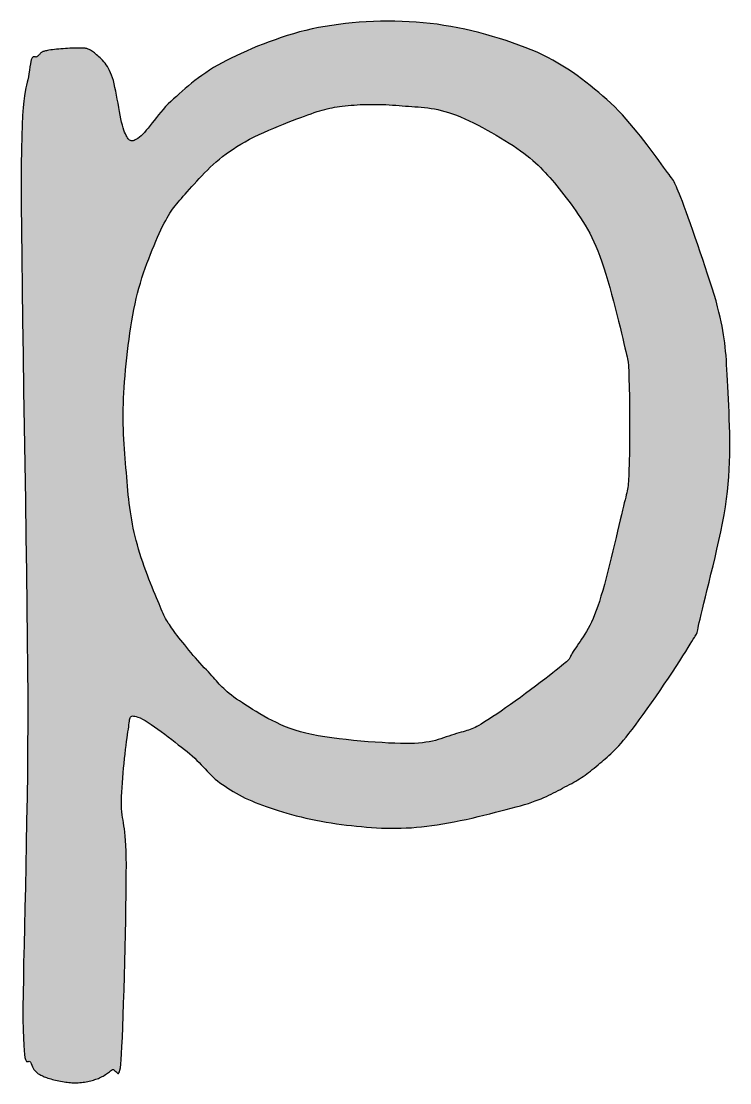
# Model space of a CAD drawing. Header units: millimetres. Extents: x 0 to 841, y 0 to 594.
# Drawn here: x 731.983 to 733.715, y 51.169 to 53.765 of the extents above; entities that cross this region are included whole.
import ezdxf

# ---------------------------------------------------------------- set-up
doc = ezdxf.new("R2010")
doc.units = ezdxf.units.MM
doc.layers.add('291-E-TEXTOS', color=7, linetype='Continuous')
doc.layers.add('291-G-ROTULO', color=7, linetype='Continuous')

msp = doc.modelspace()

# ---------------------------------------------------------------- hatches: boundary and pattern name
at = {"layer": '291-G-ROTULO', "true_color": 0x8dc249}
h = msp.add_hatch(color=7, dxfattribs=at)
h.paths.add_polyline_path([(733.1684, 53.7181), (733.1521, 53.7233), (733.1356, 53.7283), (733.1188, 53.733), (733.1019, 53.7375), (733.0849, 53.7417), (733.0678, 53.7456), (733.0507, 53.7492), (733.0336, 53.7524), (733.0166, 53.7553), (732.9998, 53.7578), (732.9831, 53.7599), (732.9661, 53.7616), (732.9489, 53.763), (732.9316, 53.7641), (732.9142, 53.7648), (732.8967, 53.7652), (732.8792, 53.7654), (732.8618, 53.7652), (732.8443, 53.7646), (732.8269, 53.7638), (732.8097, 53.7627), (732.7926, 53.7613), (732.7756, 53.7596), (732.7588, 53.7576), (732.7423, 53.7553), (732.726, 53.7527), (732.7101, 53.7498), (732.6946, 53.7466), (732.6792, 53.743), (732.6639, 53.7391), (732.6487, 53.7348), (732.6336, 53.7302), (732.6186, 53.7253), (732.6039, 53.7202), (732.5894, 53.715), (732.5751, 53.7095), (732.5611, 53.704), (732.5475, 53.6983), (732.5342, 53.6925), (732.5213, 53.6868), (732.5088, 53.681), (732.4968, 53.6752), (732.4852, 53.6695), (732.4742, 53.6638), (732.4635, 53.6579), (732.4534, 53.6519), (732.4436, 53.6457), (732.4342, 53.6394), (732.4251, 53.633), (732.4164, 53.6266), (732.4079, 53.6201), (732.3998, 53.6136), (732.3919, 53.6071), (732.3843, 53.6006), (732.3768, 53.5942), (732.3696, 53.5878), (732.3625, 53.5815), (732.3555, 53.5753), (732.3487, 53.5692), (732.3424, 53.563), (732.3363, 53.5566), (732.3303, 53.5499), (732.3246, 53.5432), (732.319, 53.5364), (732.3136, 53.5296), (732.3084, 53.523), (732.3033, 53.5165), (732.2984, 53.5102), (732.2936, 53.5042), (732.2891, 53.4987), (732.2846, 53.4935), (732.2804, 53.4889), (732.2762, 53.4849), (732.2722, 53.4815), (732.2684, 53.4788), (732.2652, 53.4768), (732.2622, 53.4752), (732.2594, 53.474), (732.2569, 53.4732), (732.2545, 53.4729), (732.2523, 53.473), (732.2503, 53.4736), (732.2483, 53.4746), (732.2465, 53.476), (732.2447, 53.4779), (732.243, 53.4803), (732.2413, 53.4831), (732.2396, 53.4863), (732.2379, 53.4901), (732.2361, 53.4942), (732.2343, 53.4989), (732.2324, 53.5044), (732.2306, 53.5109), (732.2288, 53.5184), (732.227, 53.5267), (732.2253, 53.5356), (732.2235, 53.545), (732.2218, 53.5547), (732.22, 53.5647), (732.2182, 53.5746), (732.2163, 53.5845), (732.2145, 53.5941), (732.2125, 53.6034), (732.2106, 53.6121), (732.2085, 53.6201), (732.2064, 53.6272), (732.2042, 53.6334), (732.2018, 53.6392), (732.1993, 53.6446), (732.1967, 53.6497), (732.1939, 53.6543), (732.191, 53.6587), (732.1881, 53.6627), (732.1851, 53.6664), (732.1821, 53.6698), (732.1791, 53.673), (732.1761, 53.6759), (732.1732, 53.6786), (732.1703, 53.6811), (732.1675, 53.6835), (732.1649, 53.6856), (732.1624, 53.6877), (732.16, 53.6896), (732.1575, 53.6914), (732.1552, 53.6929), (732.153, 53.6943), (732.151, 53.6954), (732.149, 53.6964), (732.1472, 53.6972), (732.1453, 53.6979), (732.1434, 53.6984), (732.1415, 53.6988), (732.1395, 53.6991), (732.1374, 53.6994), (732.1352, 53.6995), (732.1327, 53.6996), (732.13, 53.6996), (732.1271, 53.6997), (732.1239, 53.6997), (732.1202, 53.6996), (732.1161, 53.6996), (732.1117, 53.6994), (732.1069, 53.6993), (732.1018, 53.6991), (732.0966, 53.6988), (732.0912, 53.6985), (732.0857, 53.6982), (732.0803, 53.6978), (732.0749, 53.6973), (732.0696, 53.6968), (732.0646, 53.6963), (732.0598, 53.6957), (732.0553, 53.695), (732.0512, 53.6944), (732.0476, 53.6936), (732.0448, 53.6932), (732.0423, 53.6928), (732.0401, 53.6923), (732.0382, 53.6917), (732.0365, 53.6911), (732.035, 53.6904), (732.0337, 53.6897), (732.0325, 53.6889), (732.0314, 53.688), (732.0304, 53.687), (732.0294, 53.686), (732.0284, 53.6849), (732.0273, 53.6837), (732.0262, 53.6824), (732.0249, 53.681), (732.0235, 53.6796), (732.022, 53.6784), (732.0206, 53.6779), (732.0192, 53.6778), (732.0178, 53.6779), (732.0165, 53.6782), (732.0152, 53.6785), (732.0139, 53.6786), (732.0127, 53.6783), (732.0115, 53.6776), (732.0103, 53.6762), (732.0091, 53.674), (732.008, 53.6708), (732.0068, 53.6666), (732.0057, 53.661), (732.0046, 53.654), (732.0034, 53.6455), (732.0022, 53.6365), (732.0008, 53.629), (731.9993, 53.6224), (731.9977, 53.616), (731.9961, 53.6094), (731.9944, 53.6021), (731.9928, 53.5934), (731.9911, 53.583), (731.9896, 53.5701), (731.9881, 53.5544), (731.9868, 53.5351), (731.9856, 53.5119), (731.9847, 53.4842), (731.984, 53.4514), (731.9835, 53.413), (731.9833, 53.3684), (731.9835, 53.3161), (731.984, 53.2553), (731.9847, 53.1872), (731.9856, 53.1128), (731.9867, 53.0332), (731.9879, 52.9494), (731.9892, 52.8624), (731.9906, 52.7734), (731.992, 52.6834), (731.9934, 52.5935), (731.9948, 52.5046), (731.9961, 52.4179), (731.9972, 52.3344), (731.9981, 52.2552), (731.9989, 52.1813), (731.9994, 52.1137), (731.9993, 52.0503), (731.9989, 51.988), (731.9983, 51.9271), (731.9975, 51.8677), (731.9966, 51.8099), (731.9956, 51.7538), (731.9945, 51.6997), (731.9934, 51.6477), (731.9923, 51.598), (731.9912, 51.5506), (731.9902, 51.5057), (731.9892, 51.4636), (731.9885, 51.4243), (731.9879, 51.3879), (731.9875, 51.3547), (731.9874, 51.3248), (731.9878, 51.2993), (731.9885, 51.2784), (731.9893, 51.2615), (731.9902, 51.2483), (731.9913, 51.2383), (731.9925, 51.231), (731.9938, 51.2261), (731.9951, 51.2232), (731.9966, 51.2217), (731.9981, 51.2212), (731.9996, 51.2214), (732.0012, 51.2217), (732.0028, 51.2219), (732.0044, 51.2213), (732.0059, 51.2196), (732.0074, 51.2164), (732.0093, 51.2121), (732.011, 51.2084), (732.0128, 51.2052), (732.0144, 51.2023), (732.0161, 51.1999), (732.0178, 51.1977), (732.0195, 51.1959), (732.0212, 51.1943), (732.0231, 51.1929), (732.025, 51.1916), (732.027, 51.1904), (732.0292, 51.1893), (732.0315, 51.1881), (732.034, 51.187), (732.0367, 51.1857), (732.0396, 51.1843), (732.0423, 51.1831), (732.0454, 51.182), (732.0486, 51.1809), (732.0521, 51.1798), (732.0557, 51.1787), (732.0595, 51.1777), (732.0634, 51.1767), (732.0674, 51.1757), (732.0715, 51.1748), (732.0756, 51.1739), (732.0797, 51.1731), (732.0839, 51.1724), (732.088, 51.1717), (732.092, 51.1711), (732.096, 51.1706), (732.0998, 51.1702), (732.1036, 51.1699), (732.1074, 51.1696), (732.1112, 51.1695), (732.1151, 51.1695), (732.119, 51.1695), (732.1229, 51.1696), (732.1268, 51.1699), (732.1306, 51.1702), (732.1345, 51.1706), (732.1383, 51.1711), (732.1421, 51.1718), (732.1458, 51.1725), (732.1495, 51.1733), (732.1531, 51.1742), (732.1566, 51.1751), (732.16, 51.1762), (732.163, 51.1771), (732.166, 51.178), (732.169, 51.1791), (732.172, 51.1803), (732.1749, 51.1816), (732.1779, 51.183), (732.1808, 51.1845), (732.1836, 51.186), (732.1864, 51.1876), (732.1891, 51.1893), (732.1918, 51.1911), (732.1944, 51.1929), (732.197, 51.1947), (732.1995, 51.1966), (732.2019, 51.1984), (732.2042, 51.2003), (732.2064, 51.2015), (732.2085, 51.2015), (732.2105, 51.2005), (732.2125, 51.199), (732.2143, 51.1971), (732.216, 51.1952), (732.2177, 51.1936), (732.2192, 51.1925), (732.2207, 51.1924), (732.2221, 51.1934), (732.2233, 51.1958), (732.2245, 51.2), (732.2256, 51.2063), (732.2266, 51.2149), (732.2275, 51.2262), (732.2283, 51.2405), (732.2294, 51.2584), (732.2305, 51.2803), (732.2316, 51.3056), (732.2327, 51.3338), (732.2337, 51.3643), (732.2347, 51.3966), (732.2357, 51.4302), (732.2365, 51.4646), (732.2374, 51.4991), (732.2381, 51.5333), (732.2387, 51.5667), (732.2393, 51.5987), (732.2397, 51.6288), (732.24, 51.6564), (732.2402, 51.6811), (732.2403, 51.7022), (732.2402, 51.7202), (732.2398, 51.736), (732.2392, 51.7498), (732.2384, 51.7619), (732.2375, 51.7726), (732.2365, 51.7819), (732.2354, 51.7902), (732.2343, 51.7978), (732.2332, 51.8048), (732.2321, 51.8115), (732.2311, 51.8182), (732.2301, 51.825), (732.2294, 51.8322), (732.2288, 51.8401), (732.2284, 51.8489), (732.2283, 51.8588), (732.2287, 51.8692), (732.2293, 51.8802), (732.23, 51.8915), (732.2308, 51.9032), (732.2317, 51.915), (732.2326, 51.927), (732.2337, 51.9389), (732.2348, 51.9506), (732.2359, 51.9622), (732.2371, 51.9733), (732.2383, 51.9841), (732.2396, 51.9943), (732.2408, 52.0038), (732.242, 52.0126), (732.2432, 52.0205), (732.2443, 52.0274), (732.2453, 52.0339), (732.2461, 52.0397), (732.2467, 52.0449), (732.2472, 52.0494), (732.2477, 52.0534), (732.2482, 52.0568), (732.2488, 52.0597), (732.2496, 52.062), (732.2506, 52.0639), (732.2518, 52.0652), (732.2534, 52.066), (732.2553, 52.0664), (732.2578, 52.0663), (732.2607, 52.0658), (732.2642, 52.0649), (732.2684, 52.0635), (732.2737, 52.0616), (732.2797, 52.0587), (732.2863, 52.055), (732.2934, 52.0507), (732.301, 52.0457), (732.309, 52.0402), (732.3172, 52.0343), (732.3256, 52.0282), (732.3341, 52.0218), (732.3426, 52.0153), (732.3511, 52.0087), (732.3593, 52.0023), (732.3673, 51.996), (732.375, 51.99), (732.3822, 51.9844), (732.3889, 51.9792), (732.3954, 51.9739), (732.4015, 51.9686), (732.4073, 51.9633), (732.4128, 51.9579), (732.418, 51.9526), (732.4231, 51.9473), (732.428, 51.942), (732.4328, 51.9368), (732.4376, 51.9317), (732.4424, 51.9266), (732.4473, 51.9217), (732.4524, 51.9168), (732.4576, 51.9121), (732.4632, 51.9076), (732.469, 51.9032), (732.4752, 51.8989), (732.4816, 51.8945), (732.4882, 51.8901), (732.4949, 51.8858), (732.5017, 51.8816), (732.5087, 51.8775), (732.5159, 51.8735), (732.5233, 51.8696), (732.5309, 51.8658), (732.5387, 51.8621), (732.5468, 51.8585), (732.5552, 51.8549), (732.5638, 51.8515), (732.5728, 51.8482), (732.5821, 51.8449), (732.5917, 51.8418), (732.6017, 51.8387), (732.6117, 51.8353), (732.6221, 51.832), (732.6329, 51.8288), (732.6441, 51.8257), (732.6556, 51.8226), (732.6674, 51.8196), (732.6793, 51.8168), (732.6915, 51.8141), (732.7038, 51.8116), (732.7162, 51.8091), (732.7286, 51.8069), (732.7411, 51.8048), (732.7536, 51.8029), (732.766, 51.8013), (732.7782, 51.7998), (732.7904, 51.7986), (732.8027, 51.7971), (732.815, 51.7958), (732.8273, 51.7947), (732.8395, 51.7938), (732.8516, 51.793), (732.8637, 51.7924), (732.8758, 51.792), (732.888, 51.7918), (732.9001, 51.7918), (732.9123, 51.792), (732.9246, 51.7925), (732.9369, 51.7932), (732.9493, 51.7941), (732.9618, 51.7953), (732.9744, 51.7968), (732.9871, 51.7986), (733.0002, 51.8003), (733.0137, 51.8024), (733.0276, 51.8048), (733.0419, 51.8075), (733.0563, 51.8105), (733.0709, 51.8136), (733.0855, 51.8169), (733.1, 51.8204), (733.1144, 51.8239), (733.1286, 51.8274), (733.1425, 51.831), (733.1559, 51.8344), (733.1689, 51.8378), (733.1813, 51.841), (733.193, 51.844), (733.2039, 51.8467), (733.2137, 51.8497), (733.2229, 51.8527), (733.2315, 51.8556), (733.2395, 51.8585), (733.247, 51.8613), (733.2541, 51.8642), (733.2608, 51.867), (733.2671, 51.8698), (733.2732, 51.8726), (733.2791, 51.8755), (733.2847, 51.8783), (733.2903, 51.8812), (733.2958, 51.8841), (733.3012, 51.887), (733.3067, 51.8899), (733.3123, 51.8929), (733.3182, 51.8959), (733.3237, 51.8988), (733.329, 51.9016), (733.3341, 51.9044), (733.339, 51.9072), (733.3437, 51.91), (733.3482, 51.9129), (733.3527, 51.9157), (733.3571, 51.9187), (733.3615, 51.9217), (733.3658, 51.9249), (733.3702, 51.9282), (733.3746, 51.9316), (733.3791, 51.9353), (733.3838, 51.9391), (733.3886, 51.9431), (733.3934, 51.9471), (733.398, 51.9509), (733.4024, 51.9546), (733.4068, 51.9582), (733.4111, 51.9618), (733.4154, 51.9655), (733.4198, 51.9694), (733.4242, 51.9735), (733.4288, 51.9779), (733.4336, 51.9826), (733.4386, 51.9879), (733.4439, 51.9936), (733.4496, 52), (733.4556, 52.007), (733.462, 52.0148), (733.4689, 52.0234), (733.4765, 52.0332), (733.4849, 52.0443), (733.494, 52.0566), (733.5036, 52.0699), (733.5137, 52.0839), (733.524, 52.0986), (733.5344, 52.1136), (733.5449, 52.1288), (733.5553, 52.144), (733.5654, 52.159), (733.5751, 52.1736), (733.5844, 52.1877), (733.5929, 52.201), (733.6007, 52.2133), (733.6076, 52.2244), (733.6134, 52.2342), (733.6186, 52.2423), (733.6228, 52.2488), (733.6262, 52.254), (733.6289, 52.258), (733.631, 52.2612), (733.6326, 52.2638), (733.6338, 52.2661), (733.6348, 52.2683), (733.6355, 52.2707), (733.6363, 52.2735), (733.6371, 52.2771), (733.638, 52.2816), (733.6392, 52.2873), (733.6408, 52.2946), (733.6429, 52.3035), (733.6456, 52.3145), (733.6485, 52.3274), (733.6519, 52.342), (733.6558, 52.358), (733.6601, 52.3754), (733.6647, 52.3938), (733.6694, 52.4131), (733.6743, 52.4332), (733.6792, 52.4538), (733.684, 52.4747), (733.6888, 52.4958), (733.6933, 52.5169), (733.6975, 52.5378), (733.7013, 52.5583), (733.7047, 52.5782), (733.7076, 52.5974), (733.7098, 52.6156), (733.7115, 52.6334), (733.7128, 52.6512), (733.7139, 52.6691), (733.7146, 52.687), (733.7151, 52.7049), (733.7153, 52.7227), (733.7153, 52.7404), (733.7151, 52.7579), (733.7147, 52.7752), (733.7142, 52.7922), (733.7136, 52.809), (733.7129, 52.8254), (733.7121, 52.8414), (733.7114, 52.8569), (733.7106, 52.872), (733.7098, 52.8866), (733.7091, 52.9004), (733.7084, 52.9133), (733.7076, 52.9254), (733.7069, 52.9369), (733.7061, 52.9478), (733.7052, 52.9583), (733.7042, 52.9684), (733.703, 52.9785), (733.7017, 52.9884), (733.7002, 52.9985), (733.6985, 53.0087), (733.6965, 53.0193), (733.6943, 53.0303), (733.6918, 53.0419), (733.6889, 53.0542), (733.6857, 53.0673), (733.6817, 53.0815), (733.6771, 53.0967), (733.6722, 53.1129), (733.6669, 53.1297), (733.6612, 53.1472), (733.6554, 53.165), (733.6494, 53.183), (733.6433, 53.201), (733.6372, 53.2189), (733.6311, 53.2364), (733.6251, 53.2534), (733.6194, 53.2697), (733.6138, 53.2851), (733.6086, 53.2995), (733.6038, 53.3126), (733.5994, 53.3243), (733.5956, 53.334), (733.5923, 53.3424), (733.5895, 53.3495), (733.5871, 53.3555), (733.585, 53.3606), (733.583, 53.365), (733.5812, 53.3689), (733.5793, 53.3724), (733.5774, 53.3758), (733.5752, 53.3791), (733.5728, 53.3825), (733.57, 53.3864), (733.5668, 53.3907), (733.5629, 53.3957), (733.5585, 53.4016), (733.5532, 53.4086), (733.5477, 53.4164), (733.5417, 53.4248), (733.5352, 53.4338), (733.5283, 53.4432), (733.5211, 53.453), (733.5134, 53.4631), (733.5055, 53.4734), (733.4973, 53.4839), (733.4888, 53.4944), (733.48, 53.505), (733.4711, 53.5156), (733.462, 53.526), (733.4528, 53.5363), (733.4435, 53.5462), (733.4341, 53.5559), (733.4247, 53.5652), (733.4149, 53.5738), (733.4049, 53.5824), (733.3949, 53.591), (733.3846, 53.5996), (733.3743, 53.608), (733.3637, 53.6164), (733.3529, 53.6246), (733.3419, 53.6327), (733.3307, 53.6406), (733.3192, 53.6483), (733.3075, 53.6558), (733.2954, 53.6631), (733.2831, 53.6702), (733.2704, 53.6769), (733.2574, 53.6834), (733.2441, 53.6896), (733.2299, 53.6956), (733.2151, 53.7014), (733.2, 53.7072), (733.1844, 53.7127)])
h.paths.add_polyline_path([(732.7681, 53.5576), (732.775, 53.5584), (732.7823, 53.5591), (732.7896, 53.5598), (732.7969, 53.5604), (732.8044, 53.561), (732.8119, 53.5614), (732.8196, 53.5617), (732.8274, 53.562), (732.8352, 53.5621), (732.8431, 53.5621), (732.851, 53.5621), (732.8589, 53.562), (732.8669, 53.5617), (732.8749, 53.5614), (732.8829, 53.561), (732.8909, 53.5604), (732.8989, 53.5598), (732.9068, 53.5591), (732.9147, 53.5584), (732.9224, 53.5579), (732.9302, 53.5573), (732.9379, 53.5568), (732.9456, 53.5563), (732.9534, 53.5558), (732.9612, 53.5551), (732.969, 53.5544), (732.977, 53.5534), (732.9851, 53.5523), (732.9933, 53.5509), (733.0017, 53.5493), (733.0102, 53.5473), (733.019, 53.5449), (733.028, 53.5422), (733.0373, 53.5391), (733.0469, 53.5354), (733.057, 53.5313), (733.0673, 53.5268), (733.078, 53.5218), (733.0889, 53.5166), (733.0999, 53.511), (733.111, 53.5052), (733.1221, 53.4992), (733.1332, 53.493), (733.1441, 53.4867), (733.1549, 53.4803), (733.1655, 53.4738), (733.1757, 53.4674), (733.1855, 53.4611), (733.195, 53.4548), (733.2039, 53.4487), (733.212, 53.4427), (733.2196, 53.4368), (733.2268, 53.431), (733.2337, 53.4251), (733.2403, 53.4193), (733.2466, 53.4134), (733.2527, 53.4075), (733.2586, 53.4015), (733.2644, 53.3955), (733.2701, 53.3893), (733.2757, 53.3829), (733.2813, 53.3764), (733.2869, 53.3698), (733.2926, 53.3629), (733.2983, 53.3557), (733.3043, 53.3483), (733.31, 53.3408), (733.3157, 53.3332), (733.3216, 53.3254), (733.3274, 53.3176), (733.3333, 53.3096), (733.3391, 53.3014), (733.3449, 53.293), (733.3507, 53.2844), (733.3564, 53.2755), (733.362, 53.2663), (733.3675, 53.2568), (733.3729, 53.247), (733.3781, 53.2368), (733.3831, 53.2262), (733.388, 53.2152), (733.3926, 53.2038), (733.3975, 53.1911), (733.4025, 53.1773), (733.4074, 53.1626), (733.4123, 53.147), (733.4171, 53.1309), (733.4219, 53.1144), (733.4265, 53.0976), (733.431, 53.0808), (733.4353, 53.0642), (733.4395, 53.0479), (733.4434, 53.0321), (733.4471, 53.0169), (733.4505, 53.0027), (733.4536, 52.9894), (733.4564, 52.9775), (733.4589, 52.9669), (733.4609, 52.958), (733.4627, 52.9505), (733.4641, 52.9444), (733.4652, 52.9394), (733.4661, 52.9353), (733.4668, 52.9318), (733.4673, 52.9288), (733.4676, 52.926), (733.4679, 52.9233), (733.468, 52.9203), (733.4681, 52.917), (733.4682, 52.913), (733.4683, 52.9082), (733.4684, 52.9023), (733.4686, 52.8952), (733.4689, 52.8866), (733.4693, 52.8765), (733.4696, 52.8651), (733.4698, 52.8526), (733.47, 52.8392), (733.4702, 52.825), (733.4703, 52.8103), (733.4704, 52.7951), (733.4704, 52.7797), (733.4704, 52.7643), (733.4703, 52.749), (733.4702, 52.734), (733.47, 52.7195), (733.4698, 52.7056), (733.4696, 52.6926), (733.4693, 52.6806), (733.4689, 52.6698), (733.4685, 52.6607), (733.4682, 52.6528), (733.4679, 52.646), (733.4675, 52.64), (733.4671, 52.6347), (733.4666, 52.6299), (733.4661, 52.6255), (733.4654, 52.6211), (733.4646, 52.6167), (733.4636, 52.6121), (733.4624, 52.6071), (733.461, 52.6015), (733.4594, 52.5951), (733.4575, 52.5877), (733.4553, 52.5793), (733.4528, 52.5694), (733.4504, 52.5585), (733.4476, 52.5462), (733.4445, 52.5326), (733.4412, 52.5181), (733.4376, 52.5027), (733.4338, 52.4866), (733.4298, 52.4702), (733.4257, 52.4535), (733.4216, 52.4368), (733.4173, 52.4202), (733.4131, 52.4039), (733.4088, 52.3882), (733.4046, 52.3732), (733.4005, 52.3591), (733.3965, 52.3462), (733.3926, 52.3346), (733.3888, 52.324), (733.3849, 52.3141), (733.381, 52.3048), (733.377, 52.2961), (733.373, 52.288), (733.369, 52.2804), (733.365, 52.2733), (733.361, 52.2666), (733.3571, 52.2603), (733.3532, 52.2543), (733.3494, 52.2487), (733.3457, 52.2434), (733.3422, 52.2383), (733.3388, 52.2334), (733.3355, 52.2287), (733.3324, 52.2241), (733.3301, 52.22), (733.3283, 52.2167), (733.3269, 52.2139), (733.3259, 52.2117), (733.3251, 52.2098), (733.3244, 52.2083), (733.3237, 52.2069), (733.3229, 52.2056), (733.3218, 52.2042), (733.3204, 52.2027), (733.3185, 52.2009), (733.316, 52.1987), (733.3129, 52.1961), (733.3089, 52.1928), (733.3041, 52.1888), (733.2983, 52.184), (733.2912, 52.1783), (733.2829, 52.1716), (733.2735, 52.1643), (733.2631, 52.1564), (733.2521, 52.1479), (733.2404, 52.1391), (733.2283, 52.1301), (733.216, 52.121), (733.2035, 52.1119), (733.1911, 52.103), (733.179, 52.0943), (733.1673, 52.086), (733.1561, 52.0783), (733.1457, 52.0712), (733.1361, 52.0649), (733.1276, 52.0595), (733.1201, 52.0546), (733.1135, 52.0503), (733.1075, 52.0466), (733.1021, 52.0434), (733.0972, 52.0407), (733.0927, 52.0384), (733.0885, 52.0364), (733.0845, 52.0347), (733.0805, 52.0332), (733.0766, 52.0318), (733.0726, 52.0306), (733.0683, 52.0293), (733.0638, 52.028), (733.0588, 52.0267), (733.0534, 52.0251), (733.0473, 52.0234), (733.041, 52.0214), (733.0347, 52.0194), (733.0285, 52.0173), (733.0222, 52.0151), (733.0159, 52.013), (733.0094, 52.0108), (733.0026, 52.0088), (732.9956, 52.0068), (732.9883, 52.005), (732.9806, 52.0034), (732.9724, 52.002), (732.9638, 52.0008), (732.9545, 51.9999), (732.9447, 51.9994), (732.9341, 51.9991), (732.9229, 51.9993), (732.9101, 51.9994), (732.8962, 51.9998), (732.8811, 52.0003), (732.8652, 52.0012), (732.8485, 52.0022), (732.8313, 52.0034), (732.8137, 52.0049), (732.7959, 52.0066), (732.778, 52.0085), (732.7603, 52.0106), (732.7428, 52.0129), (732.7258, 52.0154), (732.7095, 52.0181), (732.6939, 52.021), (732.6793, 52.0241), (732.6659, 52.0274), (732.6533, 52.0314), (732.6411, 52.0356), (732.6294, 52.0402), (732.618, 52.045), (732.607, 52.0501), (732.5964, 52.0553), (732.5862, 52.0606), (732.5763, 52.0661), (732.5668, 52.0715), (732.5576, 52.077), (732.5488, 52.0825), (732.5403, 52.0878), (732.5321, 52.0931), (732.5242, 52.0982), (732.5166, 52.1031), (732.5093, 52.1077), (732.5029, 52.1125), (732.497, 52.117), (732.4917, 52.1213), (732.4868, 52.1254), (732.4823, 52.1294), (732.4782, 52.1333), (732.4743, 52.1371), (732.4707, 52.1408), (732.4672, 52.1446), (732.4637, 52.1484), (732.4603, 52.1523), (732.4568, 52.1563), (732.4532, 52.1604), (732.4494, 52.1647), (732.4454, 52.1692), (732.4411, 52.174), (732.4361, 52.179), (732.4309, 52.1844), (732.4257, 52.1901), (732.4203, 52.196), (732.4149, 52.2021), (732.4095, 52.2084), (732.404, 52.2147), (732.3986, 52.2211), (732.3933, 52.2275), (732.3881, 52.2339), (732.383, 52.2401), (732.3781, 52.2462), (732.3734, 52.2521), (732.3689, 52.2578), (732.3647, 52.2632), (732.3608, 52.2683), (732.3572, 52.2733), (732.3538, 52.2779), (732.3508, 52.2821), (732.348, 52.2861), (732.3454, 52.2898), (732.3429, 52.2935), (732.3406, 52.2971), (732.3384, 52.3007), (732.3363, 52.3044), (732.3342, 52.3084), (732.3321, 52.3126), (732.33, 52.3171), (732.3278, 52.3222), (732.3255, 52.3277), (732.3232, 52.3338), (732.3206, 52.3406), (732.3175, 52.3477), (732.3142, 52.3554), (732.3107, 52.3636), (732.307, 52.3724), (732.3033, 52.3815), (732.2995, 52.3911), (732.2956, 52.401), (732.2917, 52.4111), (732.2879, 52.4214), (732.2841, 52.432), (732.2804, 52.4426), (732.2769, 52.4532), (732.2734, 52.4639), (732.2702, 52.4744), (732.2672, 52.4849), (732.2644, 52.4952), (732.2619, 52.5053), (732.2595, 52.5154), (732.2573, 52.5255), (732.2553, 52.5356), (732.2534, 52.5457), (732.2517, 52.5558), (732.2501, 52.566), (732.2486, 52.5762), (732.2472, 52.5865), (732.246, 52.5969), (732.2448, 52.6074), (732.2438, 52.618), (732.2428, 52.6287), (732.2419, 52.6396), (732.2411, 52.6506), (732.2403, 52.6618), (732.2392, 52.6731), (732.2382, 52.6846), (732.2372, 52.6961), (732.2363, 52.7077), (732.2354, 52.7195), (732.2347, 52.7313), (732.2341, 52.7433), (732.2335, 52.7554), (732.2331, 52.7676), (732.2328, 52.7799), (732.2327, 52.7923), (732.2327, 52.8049), (732.2328, 52.8176), (732.2331, 52.8304), (732.2336, 52.8434), (732.2343, 52.8565), (732.2351, 52.8699), (732.2361, 52.8838), (732.2372, 52.8981), (732.2384, 52.9126), (732.2398, 52.9274), (732.2413, 52.9424), (732.243, 52.9575), (732.2448, 52.9727), (732.2468, 52.9878), (732.2489, 53.0029), (732.2511, 53.0177), (732.2535, 53.0324), (732.256, 53.0467), (732.2587, 53.0607), (732.2615, 53.0743), (732.2644, 53.0874), (732.2675, 53.1001), (732.2709, 53.1127), (732.2746, 53.1252), (732.2784, 53.1376), (732.2824, 53.1497), (732.2865, 53.1616), (732.2907, 53.1733), (732.295, 53.1847), (732.2994, 53.1959), (732.3037, 53.2067), (732.3081, 53.2172), (732.3124, 53.2274), (732.3166, 53.2372), (732.3208, 53.2466), (732.3248, 53.2555), (732.3286, 53.264), (732.3326, 53.2716), (732.3364, 53.2784), (732.34, 53.2847), (732.3434, 53.2905), (732.3467, 53.2958), (732.35, 53.3008), (732.3532, 53.3055), (732.3565, 53.31), (732.3598, 53.3143), (732.3633, 53.3187), (732.3669, 53.323), (732.3707, 53.3275), (732.3748, 53.3322), (732.3791, 53.3372), (732.3838, 53.3426), (732.3889, 53.3483), (732.3946, 53.3545), (732.4004, 53.3608), (732.4063, 53.3673), (732.4124, 53.374), (732.4186, 53.3807), (732.425, 53.3875), (732.4315, 53.3944), (732.4383, 53.4013), (732.4453, 53.4081), (732.4525, 53.4149), (732.4599, 53.4216), (732.4676, 53.4282), (732.4756, 53.4347), (732.4839, 53.4409), (732.4924, 53.447), (732.5013, 53.4527), (732.5103, 53.4588), (732.5201, 53.4647), (732.5306, 53.4707), (732.5416, 53.4766), (732.553, 53.4824), (732.5647, 53.488), (732.5766, 53.4935), (732.5886, 53.4989), (732.6006, 53.5041), (732.6126, 53.509), (732.6243, 53.5138), (732.6357, 53.5182), (732.6466, 53.5224), (732.6571, 53.5263), (732.6669, 53.5298), (732.6759, 53.533), (732.6843, 53.5363), (732.6921, 53.5392), (732.6995, 53.5418), (732.7064, 53.5442), (732.713, 53.5463), (732.7193, 53.5482), (732.7254, 53.5499), (732.7314, 53.5514), (732.7373, 53.5527), (732.7432, 53.5539), (732.7492, 53.5549), (732.7553, 53.5559), (732.7616, 53.5568)])

# ---------------------------------------------------------------- linework, layer by layer
at = {"layer": '291-E-TEXTOS'}
for points in [[(733.2441, 53.6896), (733.2299, 53.6956), (733.2151, 53.7014), (733.2, 53.7072), (733.1844, 53.7127), (733.1684, 53.7181), (733.1521, 53.7233), (733.1356, 53.7283), (733.1188, 53.733), (733.1019, 53.7375), (733.0849, 53.7417), (733.0678, 53.7456), (733.0507, 53.7492), (733.0336, 53.7524), (733.0166, 53.7553), (732.9998, 53.7578), (732.9831, 53.7599), (732.9661, 53.7616), (732.9489, 53.763), (732.9316, 53.7641), (732.9142, 53.7648), (732.8967, 53.7652), (732.8792, 53.7654), (732.8618, 53.7652), (732.8443, 53.7646), (732.8269, 53.7638), (732.8097, 53.7627), (732.7926, 53.7613), (732.7756, 53.7596), (732.7588, 53.7576), (732.7423, 53.7553), (732.726, 53.7527), (732.7101, 53.7498), (732.6946, 53.7466), (732.6792, 53.743), (732.6639, 53.7391), (732.6487, 53.7348), (732.6336, 53.7302), (732.6186, 53.7253), (732.6039, 53.7202), (732.5894, 53.715), (732.5751, 53.7095), (732.5611, 53.704), (732.5475, 53.6983), (732.5342, 53.6925), (732.5213, 53.6868), (732.5088, 53.681), (732.4968, 53.6752), (732.4852, 53.6695), (732.4742, 53.6638), (732.4635, 53.6579), (732.4534, 53.6519), (732.4436, 53.6457), (732.4342, 53.6394), (732.4251, 53.633), (732.4164, 53.6266), (732.4079, 53.6201), (732.3998, 53.6136), (732.3919, 53.6071), (732.3843, 53.6006), (732.3768, 53.5942), (732.3696, 53.5878), (732.3625, 53.5815), (732.3555, 53.5753), (732.3487, 53.5692), (732.3424, 53.563), (732.3363, 53.5566), (732.3303, 53.5499), (732.3246, 53.5432), (732.319, 53.5364), (732.3136, 53.5296), (732.3084, 53.523), (732.3033, 53.5165), (732.2984, 53.5102), (732.2936, 53.5042), (732.2891, 53.4987), (732.2846, 53.4935), (732.2804, 53.4889), (732.2762, 53.4849), (732.2722, 53.4815), (732.2684, 53.4788), (732.2652, 53.4768), (732.2622, 53.4752), (732.2594, 53.474), (732.2569, 53.4732), (732.2545, 53.4729), (732.2523, 53.473), (732.2503, 53.4736), (732.2483, 53.4746), (732.2465, 53.476), (732.2447, 53.4779), (732.243, 53.4803), (732.2413, 53.4831), (732.2396, 53.4863), (732.2379, 53.4901), (732.2361, 53.4942), (732.2343, 53.4989), (732.2324, 53.5044), (732.2306, 53.5109), (732.2288, 53.5184), (732.227, 53.5267), (732.2253, 53.5356), (732.2235, 53.545), (732.2218, 53.5547), (732.22, 53.5647), (732.2182, 53.5746), (732.2163, 53.5845), (732.2145, 53.5941), (732.2125, 53.6034), (732.2106, 53.6121), (732.2085, 53.6201), (732.2064, 53.6272), (732.2042, 53.6334), (732.2018, 53.6392), (732.1993, 53.6446), (732.1967, 53.6497), (732.1939, 53.6543), (732.191, 53.6587), (732.1881, 53.6627), (732.1851, 53.6664), (732.1821, 53.6698), (732.1791, 53.673), (732.1761, 53.6759), (732.1732, 53.6786), (732.1703, 53.6811), (732.1675, 53.6835), (732.1649, 53.6856), (732.1624, 53.6877), (732.16, 53.6896), (732.1575, 53.6914), (732.1552, 53.6929), (732.153, 53.6943), (732.151, 53.6954), (732.149, 53.6964), (732.1472, 53.6972), (732.1453, 53.6979), (732.1434, 53.6984), (732.1415, 53.6988), (732.1395, 53.6991), (732.1374, 53.6994), (732.1352, 53.6995), (732.1327, 53.6996), (732.13, 53.6996), (732.1271, 53.6997), (732.1239, 53.6997), (732.1202, 53.6996), (732.1161, 53.6996), (732.1117, 53.6994), (732.1069, 53.6993), (732.1018, 53.6991), (732.0966, 53.6988), (732.0912, 53.6985), (732.0857, 53.6982), (732.0803, 53.6978), (732.0749, 53.6973), (732.0696, 53.6968), (732.0646, 53.6963), (732.0598, 53.6957), (732.0553, 53.695), (732.0512, 53.6944), (732.0476, 53.6936), (732.0448, 53.6932), (732.0423, 53.6928), (732.0401, 53.6923), (732.0382, 53.6917), (732.0365, 53.6911), (732.035, 53.6904), (732.0337, 53.6897), (732.0325, 53.6889), (732.0314, 53.688), (732.0304, 53.687), (732.0294, 53.686), (732.0284, 53.6849), (732.0273, 53.6837), (732.0262, 53.6824), (732.0249, 53.681), (732.0235, 53.6796), (732.022, 53.6784), (732.0206, 53.6779), (732.0192, 53.6778), (732.0178, 53.6779), (732.0165, 53.6782), (732.0152, 53.6785), (732.0139, 53.6786), (732.0127, 53.6783), (732.0115, 53.6776), (732.0103, 53.6762), (732.0091, 53.674), (732.008, 53.6708), (732.0068, 53.6666), (732.0057, 53.661), (732.0046, 53.654), (732.0034, 53.6455), (732.0022, 53.6365), (732.0008, 53.629), (731.9993, 53.6224), (731.9977, 53.616), (731.9961, 53.6094), (731.9944, 53.6021), (731.9928, 53.5934), (731.9911, 53.583), (731.9896, 53.5701), (731.9881, 53.5544), (731.9868, 53.5351), (731.9856, 53.5119), (731.9847, 53.4842), (731.984, 53.4514), (731.9835, 53.413), (731.9833, 53.3684), (731.9835, 53.3161), (731.984, 53.2553), (731.9847, 53.1872), (731.9856, 53.1128), (731.9867, 53.0332), (731.9879, 52.9494), (731.9892, 52.8624), (731.9906, 52.7734), (731.992, 52.6834), (731.9934, 52.5935), (731.9948, 52.5046), (731.9961, 52.4179), (731.9972, 52.3344), (731.9981, 52.2552), (731.9989, 52.1813), (731.9994, 52.1137), (731.9993, 52.0503), (731.9989, 51.988), (731.9983, 51.9271), (731.9975, 51.8677), (731.9966, 51.8099), (731.9956, 51.7538), (731.9945, 51.6997), (731.9934, 51.6477), (731.9923, 51.598), (731.9912, 51.5506), (731.9902, 51.5057), (731.9892, 51.4636), (731.9885, 51.4243), (731.9879, 51.3879), (731.9875, 51.3547), (731.9874, 51.3248), (731.9878, 51.2993), (731.9885, 51.2784), (731.9893, 51.2615), (731.9902, 51.2483), (731.9913, 51.2383), (731.9925, 51.231), (731.9938, 51.2261), (731.9951, 51.2232), (731.9966, 51.2217), (731.9981, 51.2212), (731.9996, 51.2214), (732.0012, 51.2217), (732.0028, 51.2219), (732.0044, 51.2213), (732.0059, 51.2196), (732.0074, 51.2164), (732.0093, 51.2121), (732.011, 51.2084), (732.0128, 51.2052), (732.0144, 51.2023), (732.0161, 51.1999), (732.0178, 51.1977), (732.0195, 51.1959), (732.0212, 51.1943), (732.0231, 51.1929), (732.025, 51.1916), (732.027, 51.1904), (732.0292, 51.1893), (732.0315, 51.1881), (732.034, 51.187), (732.0367, 51.1857), (732.0396, 51.1843), (732.0423, 51.1831), (732.0454, 51.182), (732.0486, 51.1809), (732.0521, 51.1798), (732.0557, 51.1787), (732.0595, 51.1777), (732.0634, 51.1767), (732.0674, 51.1757), (732.0715, 51.1748), (732.0756, 51.1739), (732.0797, 51.1731), (732.0839, 51.1724), (732.088, 51.1717), (732.092, 51.1711), (732.096, 51.1706), (732.0998, 51.1702), (732.1036, 51.1699), (732.1074, 51.1696), (732.1112, 51.1695), (732.1151, 51.1695), (732.119, 51.1695), (732.1229, 51.1696), (732.1268, 51.1699), (732.1306, 51.1702), (732.1345, 51.1706), (732.1383, 51.1711), (732.1421, 51.1718), (732.1458, 51.1725), (732.1495, 51.1733), (732.1531, 51.1742), (732.1566, 51.1751), (732.16, 51.1762), (732.163, 51.1771), (732.166, 51.178), (732.169, 51.1791), (732.172, 51.1803), (732.1749, 51.1816), (732.1779, 51.183), (732.1808, 51.1845), (732.1836, 51.186), (732.1864, 51.1876), (732.1891, 51.1893), (732.1918, 51.1911), (732.1944, 51.1929), (732.197, 51.1947), (732.1995, 51.1966), (732.2019, 51.1984), (732.2042, 51.2003), (732.2064, 51.2015), (732.2085, 51.2015), (732.2105, 51.2005), (732.2125, 51.199), (732.2143, 51.1971), (732.216, 51.1952), (732.2177, 51.1936), (732.2192, 51.1925), (732.2207, 51.1924), (732.2221, 51.1934), (732.2233, 51.1958), (732.2245, 51.2), (732.2256, 51.2063), (732.2266, 51.2149), (732.2275, 51.2262), (732.2283, 51.2405), (732.2294, 51.2584), (732.2305, 51.2803), (732.2316, 51.3056), (732.2327, 51.3338), (732.2337, 51.3643), (732.2347, 51.3966), (732.2357, 51.4302), (732.2365, 51.4646), (732.2374, 51.4991), (732.2381, 51.5333), (732.2387, 51.5667), (732.2393, 51.5987), (732.2397, 51.6288), (732.24, 51.6564), (732.2402, 51.6811), (732.2403, 51.7022), (732.2402, 51.7202), (732.2398, 51.736), (732.2392, 51.7498), (732.2384, 51.7619), (732.2375, 51.7726), (732.2365, 51.7819), (732.2354, 51.7902), (732.2343, 51.7978), (732.2332, 51.8048), (732.2321, 51.8115), (732.2311, 51.8182), (732.2301, 51.825), (732.2294, 51.8322), (732.2288, 51.8401), (732.2284, 51.8489), (732.2283, 51.8588), (732.2287, 51.8692), (732.2293, 51.8802), (732.23, 51.8915), (732.2308, 51.9032), (732.2317, 51.915), (732.2326, 51.927), (732.2337, 51.9389), (732.2348, 51.9506), (732.2359, 51.9622), (732.2371, 51.9733), (732.2383, 51.9841), (732.2396, 51.9943), (732.2408, 52.0038), (732.242, 52.0126), (732.2432, 52.0205), (732.2443, 52.0274), (732.2453, 52.0339), (732.2461, 52.0397), (732.2467, 52.0449), (732.2472, 52.0494), (732.2477, 52.0534), (732.2482, 52.0568), (732.2488, 52.0597), (732.2496, 52.062), (732.2506, 52.0639), (732.2518, 52.0652), (732.2534, 52.066), (732.2553, 52.0664), (732.2578, 52.0663), (732.2607, 52.0658), (732.2642, 52.0649), (732.2684, 52.0635), (732.2737, 52.0616), (732.2797, 52.0587), (732.2863, 52.055), (732.2934, 52.0507), (732.301, 52.0457), (732.309, 52.0402), (732.3172, 52.0343), (732.3256, 52.0282), (732.3341, 52.0218), (732.3426, 52.0153), (732.3511, 52.0087), (732.3593, 52.0023), (732.3673, 51.996), (732.375, 51.99), (732.3822, 51.9844), (732.3889, 51.9792), (732.3954, 51.9739), (732.4015, 51.9686), (732.4073, 51.9633), (732.4128, 51.9579), (732.418, 51.9526), (732.4231, 51.9473), (732.428, 51.942), (732.4328, 51.9368), (732.4376, 51.9317), (732.4424, 51.9266), (732.4473, 51.9217), (732.4524, 51.9168), (732.4576, 51.9121), (732.4632, 51.9076), (732.469, 51.9032), (732.4752, 51.8989), (732.4816, 51.8945), (732.4882, 51.8901), (732.4949, 51.8858), (732.5017, 51.8816), (732.5087, 51.8775), (732.5159, 51.8735), (732.5233, 51.8696), (732.5309, 51.8658), (732.5387, 51.8621), (732.5468, 51.8585), (732.5552, 51.8549), (732.5638, 51.8515), (732.5728, 51.8482), (732.5821, 51.8449), (732.5917, 51.8418), (732.6017, 51.8387), (732.6117, 51.8353), (732.6221, 51.832), (732.6329, 51.8288), (732.6441, 51.8257), (732.6556, 51.8226), (732.6674, 51.8196), (732.6793, 51.8168), (732.6915, 51.8141), (732.7038, 51.8116), (732.7162, 51.8091), (732.7286, 51.8069), (732.7411, 51.8048), (732.7536, 51.8029), (732.766, 51.8013), (732.7782, 51.7998), (732.7904, 51.7986), (732.8027, 51.7971), (732.815, 51.7958), (732.8273, 51.7947), (732.8395, 51.7938), (732.8516, 51.793), (732.8637, 51.7924), (732.8758, 51.792), (732.888, 51.7918), (732.9001, 51.7918), (732.9123, 51.792), (732.9246, 51.7925), (732.9369, 51.7932), (732.9493, 51.7941), (732.9618, 51.7953), (732.9744, 51.7968), (732.9871, 51.7986), (733.0002, 51.8003), (733.0137, 51.8024), (733.0276, 51.8048), (733.0419, 51.8075), (733.0563, 51.8105), (733.0709, 51.8136), (733.0855, 51.8169), (733.1, 51.8204), (733.1144, 51.8239), (733.1286, 51.8274), (733.1425, 51.831), (733.1559, 51.8344), (733.1689, 51.8378), (733.1813, 51.841), (733.193, 51.844), (733.2039, 51.8467), (733.2137, 51.8497), (733.2229, 51.8527), (733.2315, 51.8556), (733.2395, 51.8585), (733.247, 51.8613), (733.2541, 51.8642), (733.2608, 51.867), (733.2671, 51.8698), (733.2732, 51.8726), (733.2791, 51.8755), (733.2847, 51.8783), (733.2903, 51.8812), (733.2958, 51.8841), (733.3012, 51.887), (733.3067, 51.8899), (733.3123, 51.8929), (733.3182, 51.8959), (733.3237, 51.8988), (733.329, 51.9016), (733.3341, 51.9044), (733.339, 51.9072), (733.3437, 51.91), (733.3482, 51.9129), (733.3527, 51.9157), (733.3571, 51.9187), (733.3615, 51.9217), (733.3658, 51.9249), (733.3702, 51.9282), (733.3746, 51.9316), (733.3791, 51.9353), (733.3838, 51.9391), (733.3886, 51.9431), (733.3934, 51.9471), (733.398, 51.9509), (733.4024, 51.9546), (733.4068, 51.9582), (733.4111, 51.9618), (733.4154, 51.9655), (733.4198, 51.9694), (733.4242, 51.9735), (733.4288, 51.9779), (733.4336, 51.9826), (733.4386, 51.9879), (733.4439, 51.9936), (733.4496, 52), (733.4556, 52.007), (733.462, 52.0148), (733.4689, 52.0234), (733.4765, 52.0332), (733.4849, 52.0443), (733.494, 52.0566), (733.5036, 52.0699), (733.5137, 52.0839), (733.524, 52.0986), (733.5344, 52.1136), (733.5449, 52.1288), (733.5553, 52.144), (733.5654, 52.159), (733.5751, 52.1736), (733.5844, 52.1877), (733.5929, 52.201), (733.6007, 52.2133), (733.6076, 52.2244), (733.6134, 52.2342), (733.6186, 52.2423), (733.6228, 52.2488), (733.6262, 52.254), (733.6289, 52.258), (733.631, 52.2612), (733.6326, 52.2638), (733.6338, 52.2661), (733.6348, 52.2683), (733.6355, 52.2707), (733.6363, 52.2735), (733.6371, 52.2771), (733.638, 52.2816), (733.6392, 52.2873), (733.6408, 52.2946), (733.6429, 52.3035), (733.6456, 52.3145), (733.6485, 52.3274), (733.6519, 52.342), (733.6558, 52.358), (733.6601, 52.3754), (733.6647, 52.3938), (733.6694, 52.4131), (733.6743, 52.4332), (733.6792, 52.4538), (733.684, 52.4747), (733.6888, 52.4958), (733.6933, 52.5169), (733.6975, 52.5378), (733.7013, 52.5583), (733.7047, 52.5782), (733.7076, 52.5974), (733.7098, 52.6156), (733.7115, 52.6334), (733.7128, 52.6512), (733.7139, 52.6691), (733.7146, 52.687), (733.7151, 52.7049), (733.7153, 52.7227), (733.7153, 52.7404), (733.7151, 52.7579), (733.7147, 52.7752), (733.7142, 52.7922), (733.7136, 52.809), (733.7129, 52.8254), (733.7121, 52.8414), (733.7114, 52.8569), (733.7106, 52.872), (733.7098, 52.8866), (733.7091, 52.9004), (733.7084, 52.9133), (733.7076, 52.9254), (733.7069, 52.9369), (733.7061, 52.9478), (733.7052, 52.9583), (733.7042, 52.9684), (733.703, 52.9785), (733.7017, 52.9884), (733.7002, 52.9985), (733.6985, 53.0087), (733.6965, 53.0193), (733.6943, 53.0303), (733.6918, 53.0419), (733.6889, 53.0542), (733.6857, 53.0673), (733.6817, 53.0815), (733.6771, 53.0967), (733.6722, 53.1129), (733.6669, 53.1297), (733.6612, 53.1472), (733.6554, 53.165), (733.6494, 53.183), (733.6433, 53.201), (733.6372, 53.2189), (733.6311, 53.2364), (733.6251, 53.2534), (733.6194, 53.2697), (733.6138, 53.2851), (733.6086, 53.2995), (733.6038, 53.3126), (733.5994, 53.3243), (733.5956, 53.334), (733.5923, 53.3424), (733.5895, 53.3495), (733.5871, 53.3555), (733.585, 53.3606), (733.583, 53.365), (733.5812, 53.3689), (733.5793, 53.3724), (733.5774, 53.3758), (733.5752, 53.3791), (733.5728, 53.3825), (733.57, 53.3864), (733.5668, 53.3907), (733.5629, 53.3957), (733.5585, 53.4016), (733.5532, 53.4086), (733.5477, 53.4164), (733.5417, 53.4248), (733.5352, 53.4338), (733.5283, 53.4432), (733.5211, 53.453), (733.5134, 53.4631), (733.5055, 53.4734), (733.4973, 53.4839), (733.4888, 53.4944), (733.48, 53.505), (733.4711, 53.5156), (733.462, 53.526), (733.4528, 53.5363), (733.4435, 53.5462), (733.4341, 53.5559), (733.4247, 53.5652), (733.4149, 53.5738), (733.4049, 53.5824), (733.3949, 53.591), (733.3846, 53.5996), (733.3743, 53.608), (733.3637, 53.6164), (733.3529, 53.6246), (733.3419, 53.6327), (733.3307, 53.6406), (733.3192, 53.6483), (733.3075, 53.6558), (733.2954, 53.6631), (733.2831, 53.6702), (733.2704, 53.6769), (733.2574, 53.6834)], [(732.7823, 53.5591), (732.7896, 53.5598), (732.7969, 53.5604), (732.8044, 53.561), (732.8119, 53.5614), (732.8196, 53.5617), (732.8274, 53.562), (732.8352, 53.5621), (732.8431, 53.5621), (732.851, 53.5621), (732.8589, 53.562), (732.8669, 53.5617), (732.8749, 53.5614), (732.8829, 53.561), (732.8909, 53.5604), (732.8989, 53.5598), (732.9068, 53.5591), (732.9147, 53.5584), (732.9224, 53.5579), (732.9302, 53.5573), (732.9379, 53.5568), (732.9456, 53.5563), (732.9534, 53.5558), (732.9612, 53.5551), (732.969, 53.5544), (732.977, 53.5534), (732.9851, 53.5523), (732.9933, 53.5509), (733.0017, 53.5493), (733.0102, 53.5473), (733.019, 53.5449), (733.028, 53.5422), (733.0373, 53.5391), (733.0469, 53.5354), (733.057, 53.5313), (733.0673, 53.5268), (733.078, 53.5218), (733.0889, 53.5166), (733.0999, 53.511), (733.111, 53.5052), (733.1221, 53.4992), (733.1332, 53.493), (733.1441, 53.4867), (733.1549, 53.4803), (733.1655, 53.4738), (733.1757, 53.4674), (733.1855, 53.4611), (733.195, 53.4548), (733.2039, 53.4487), (733.212, 53.4427), (733.2196, 53.4368), (733.2268, 53.431), (733.2337, 53.4251), (733.2403, 53.4193), (733.2466, 53.4134), (733.2527, 53.4075), (733.2586, 53.4015), (733.2644, 53.3955), (733.2701, 53.3893), (733.2757, 53.3829), (733.2813, 53.3764), (733.2869, 53.3698), (733.2926, 53.3629), (733.2983, 53.3557), (733.3043, 53.3483), (733.31, 53.3408), (733.3157, 53.3332), (733.3216, 53.3254), (733.3274, 53.3176), (733.3333, 53.3096), (733.3391, 53.3014), (733.3449, 53.293), (733.3507, 53.2844), (733.3564, 53.2755), (733.362, 53.2663), (733.3675, 53.2568), (733.3729, 53.247), (733.3781, 53.2368), (733.3831, 53.2262), (733.388, 53.2152), (733.3926, 53.2038), (733.3975, 53.1911), (733.4025, 53.1773), (733.4074, 53.1626), (733.4123, 53.147), (733.4171, 53.1309), (733.4219, 53.1144), (733.4265, 53.0976), (733.431, 53.0808), (733.4353, 53.0642), (733.4395, 53.0479), (733.4434, 53.0321), (733.4471, 53.0169), (733.4505, 53.0027), (733.4536, 52.9894), (733.4564, 52.9775), (733.4589, 52.9669), (733.4609, 52.958), (733.4627, 52.9505), (733.4641, 52.9444), (733.4652, 52.9394), (733.4661, 52.9353), (733.4668, 52.9318), (733.4673, 52.9288), (733.4676, 52.926), (733.4679, 52.9233), (733.468, 52.9203), (733.4681, 52.917), (733.4682, 52.913), (733.4683, 52.9082), (733.4684, 52.9023), (733.4686, 52.8952), (733.4689, 52.8866), (733.4693, 52.8765), (733.4696, 52.8651), (733.4698, 52.8526), (733.47, 52.8392), (733.4702, 52.825), (733.4703, 52.8103), (733.4704, 52.7951), (733.4704, 52.7797), (733.4704, 52.7643), (733.4703, 52.749), (733.4702, 52.734), (733.47, 52.7195), (733.4698, 52.7056), (733.4696, 52.6926), (733.4693, 52.6806), (733.4689, 52.6698), (733.4685, 52.6607), (733.4682, 52.6528), (733.4679, 52.646), (733.4675, 52.64), (733.4671, 52.6347), (733.4666, 52.6299), (733.4661, 52.6255), (733.4654, 52.6211), (733.4646, 52.6167), (733.4636, 52.6121), (733.4624, 52.6071), (733.461, 52.6015), (733.4594, 52.5951), (733.4575, 52.5877), (733.4553, 52.5793), (733.4528, 52.5694), (733.4504, 52.5585), (733.4476, 52.5462), (733.4445, 52.5326), (733.4412, 52.5181), (733.4376, 52.5027), (733.4338, 52.4866), (733.4298, 52.4702), (733.4257, 52.4535), (733.4216, 52.4368), (733.4173, 52.4202), (733.4131, 52.4039), (733.4088, 52.3882), (733.4046, 52.3732), (733.4005, 52.3591), (733.3965, 52.3462), (733.3926, 52.3346), (733.3888, 52.324), (733.3849, 52.3141), (733.381, 52.3048), (733.377, 52.2961), (733.373, 52.288), (733.369, 52.2804), (733.365, 52.2733), (733.361, 52.2666), (733.3571, 52.2603), (733.3532, 52.2543), (733.3494, 52.2487), (733.3457, 52.2434), (733.3422, 52.2383), (733.3388, 52.2334), (733.3355, 52.2287), (733.3324, 52.2241), (733.3301, 52.22), (733.3283, 52.2167), (733.3269, 52.2139), (733.3259, 52.2117), (733.3251, 52.2098), (733.3244, 52.2083), (733.3237, 52.2069), (733.3229, 52.2056), (733.3218, 52.2042), (733.3204, 52.2027), (733.3185, 52.2009), (733.316, 52.1987), (733.3129, 52.1961), (733.3089, 52.1928), (733.3041, 52.1888), (733.2983, 52.184), (733.2912, 52.1783), (733.2829, 52.1716), (733.2735, 52.1643), (733.2631, 52.1564), (733.2521, 52.1479), (733.2404, 52.1391), (733.2283, 52.1301), (733.216, 52.121), (733.2035, 52.1119), (733.1911, 52.103), (733.179, 52.0943), (733.1673, 52.086), (733.1561, 52.0783), (733.1457, 52.0712), (733.1361, 52.0649), (733.1276, 52.0595), (733.1201, 52.0546), (733.1135, 52.0503), (733.1075, 52.0466), (733.1021, 52.0434), (733.0972, 52.0407), (733.0927, 52.0384), (733.0885, 52.0364), (733.0845, 52.0347), (733.0805, 52.0332), (733.0766, 52.0318), (733.0726, 52.0306), (733.0683, 52.0293), (733.0638, 52.028), (733.0588, 52.0267), (733.0534, 52.0251), (733.0473, 52.0234), (733.041, 52.0214), (733.0347, 52.0194), (733.0285, 52.0173), (733.0222, 52.0151), (733.0159, 52.013), (733.0094, 52.0108), (733.0026, 52.0088), (732.9956, 52.0068), (732.9883, 52.005), (732.9806, 52.0034), (732.9724, 52.002), (732.9638, 52.0008), (732.9545, 51.9999), (732.9447, 51.9994), (732.9341, 51.9991), (732.9229, 51.9993), (732.9101, 51.9994), (732.8962, 51.9998), (732.8811, 52.0003), (732.8652, 52.0012), (732.8485, 52.0022), (732.8313, 52.0034), (732.8137, 52.0049), (732.7959, 52.0066), (732.778, 52.0085), (732.7603, 52.0106), (732.7428, 52.0129), (732.7258, 52.0154), (732.7095, 52.0181), (732.6939, 52.021), (732.6793, 52.0241), (732.6659, 52.0274), (732.6533, 52.0314), (732.6411, 52.0356), (732.6294, 52.0402), (732.618, 52.045), (732.607, 52.0501), (732.5964, 52.0553), (732.5862, 52.0606), (732.5763, 52.0661), (732.5668, 52.0715), (732.5576, 52.077), (732.5488, 52.0825), (732.5403, 52.0878), (732.5321, 52.0931), (732.5242, 52.0982), (732.5166, 52.1031), (732.5093, 52.1077), (732.5029, 52.1125), (732.497, 52.117), (732.4917, 52.1213), (732.4868, 52.1254), (732.4823, 52.1294), (732.4782, 52.1333), (732.4743, 52.1371), (732.4707, 52.1408), (732.4672, 52.1446), (732.4637, 52.1484), (732.4603, 52.1523), (732.4568, 52.1563), (732.4532, 52.1604), (732.4494, 52.1647), (732.4454, 52.1692), (732.4411, 52.174), (732.4361, 52.179), (732.4309, 52.1844), (732.4257, 52.1901), (732.4203, 52.196), (732.4149, 52.2021), (732.4095, 52.2084), (732.404, 52.2147), (732.3986, 52.2211), (732.3933, 52.2275), (732.3881, 52.2339), (732.383, 52.2401), (732.3781, 52.2462), (732.3734, 52.2521), (732.3689, 52.2578), (732.3647, 52.2632), (732.3608, 52.2683), (732.3572, 52.2733), (732.3538, 52.2779), (732.3508, 52.2821), (732.348, 52.2861), (732.3454, 52.2898), (732.3429, 52.2935), (732.3406, 52.2971), (732.3384, 52.3007), (732.3363, 52.3044), (732.3342, 52.3084), (732.3321, 52.3126), (732.33, 52.3171), (732.3278, 52.3222), (732.3255, 52.3277), (732.3232, 52.3338), (732.3206, 52.3406), (732.3175, 52.3477), (732.3142, 52.3554), (732.3107, 52.3636), (732.307, 52.3724), (732.3033, 52.3815), (732.2995, 52.3911), (732.2956, 52.401), (732.2917, 52.4111), (732.2879, 52.4214), (732.2841, 52.432), (732.2804, 52.4426), (732.2769, 52.4532), (732.2734, 52.4639), (732.2702, 52.4744), (732.2672, 52.4849), (732.2644, 52.4952), (732.2619, 52.5053), (732.2595, 52.5154), (732.2573, 52.5255), (732.2553, 52.5356), (732.2534, 52.5457), (732.2517, 52.5558), (732.2501, 52.566), (732.2486, 52.5762), (732.2472, 52.5865), (732.246, 52.5969), (732.2448, 52.6074), (732.2438, 52.618), (732.2428, 52.6287), (732.2419, 52.6396), (732.2411, 52.6506), (732.2403, 52.6618), (732.2392, 52.6731), (732.2382, 52.6846), (732.2372, 52.6961), (732.2363, 52.7077), (732.2354, 52.7195), (732.2347, 52.7313), (732.2341, 52.7433), (732.2335, 52.7554), (732.2331, 52.7676), (732.2328, 52.7799), (732.2327, 52.7923), (732.2327, 52.8049), (732.2328, 52.8176), (732.2331, 52.8304), (732.2336, 52.8434), (732.2343, 52.8565), (732.2351, 52.8699), (732.2361, 52.8838), (732.2372, 52.8981), (732.2384, 52.9126), (732.2398, 52.9274), (732.2413, 52.9424), (732.243, 52.9575), (732.2448, 52.9727), (732.2468, 52.9878), (732.2489, 53.0029), (732.2511, 53.0177), (732.2535, 53.0324), (732.256, 53.0467), (732.2587, 53.0607), (732.2615, 53.0743), (732.2644, 53.0874), (732.2675, 53.1001), (732.2709, 53.1127), (732.2746, 53.1252), (732.2784, 53.1376), (732.2824, 53.1497), (732.2865, 53.1616), (732.2907, 53.1733), (732.295, 53.1847), (732.2994, 53.1959), (732.3037, 53.2067), (732.3081, 53.2172), (732.3124, 53.2274), (732.3166, 53.2372), (732.3208, 53.2466), (732.3248, 53.2555), (732.3286, 53.264), (732.3326, 53.2716), (732.3364, 53.2784), (732.34, 53.2847), (732.3434, 53.2905), (732.3467, 53.2958), (732.35, 53.3008), (732.3532, 53.3055), (732.3565, 53.31), (732.3598, 53.3143), (732.3633, 53.3187), (732.3669, 53.323), (732.3707, 53.3275), (732.3748, 53.3322), (732.3791, 53.3372), (732.3838, 53.3426), (732.3889, 53.3483), (732.3946, 53.3545), (732.4004, 53.3608), (732.4063, 53.3673), (732.4124, 53.374), (732.4186, 53.3807), (732.425, 53.3875), (732.4315, 53.3944), (732.4383, 53.4013), (732.4453, 53.4081), (732.4525, 53.4149), (732.4599, 53.4216), (732.4676, 53.4282), (732.4756, 53.4347), (732.4839, 53.4409), (732.4924, 53.447), (732.5013, 53.4527), (732.5103, 53.4588), (732.5201, 53.4647), (732.5306, 53.4707), (732.5416, 53.4766), (732.553, 53.4824), (732.5647, 53.488), (732.5766, 53.4935), (732.5886, 53.4989), (732.6006, 53.5041), (732.6126, 53.509), (732.6243, 53.5138), (732.6357, 53.5182), (732.6466, 53.5224), (732.6571, 53.5263), (732.6669, 53.5298), (732.6759, 53.533), (732.6843, 53.5363), (732.6921, 53.5392), (732.6995, 53.5418), (732.7064, 53.5442), (732.713, 53.5463), (732.7193, 53.5482), (732.7254, 53.5499), (732.7314, 53.5514), (732.7373, 53.5527), (732.7432, 53.5539), (732.7492, 53.5549), (732.7553, 53.5559), (732.7616, 53.5568), (732.7681, 53.5576), (732.775, 53.5584)]]:
    msp.add_lwpolyline(points, close=True, dxfattribs=at)

doc.saveas('drawing.dxf')
